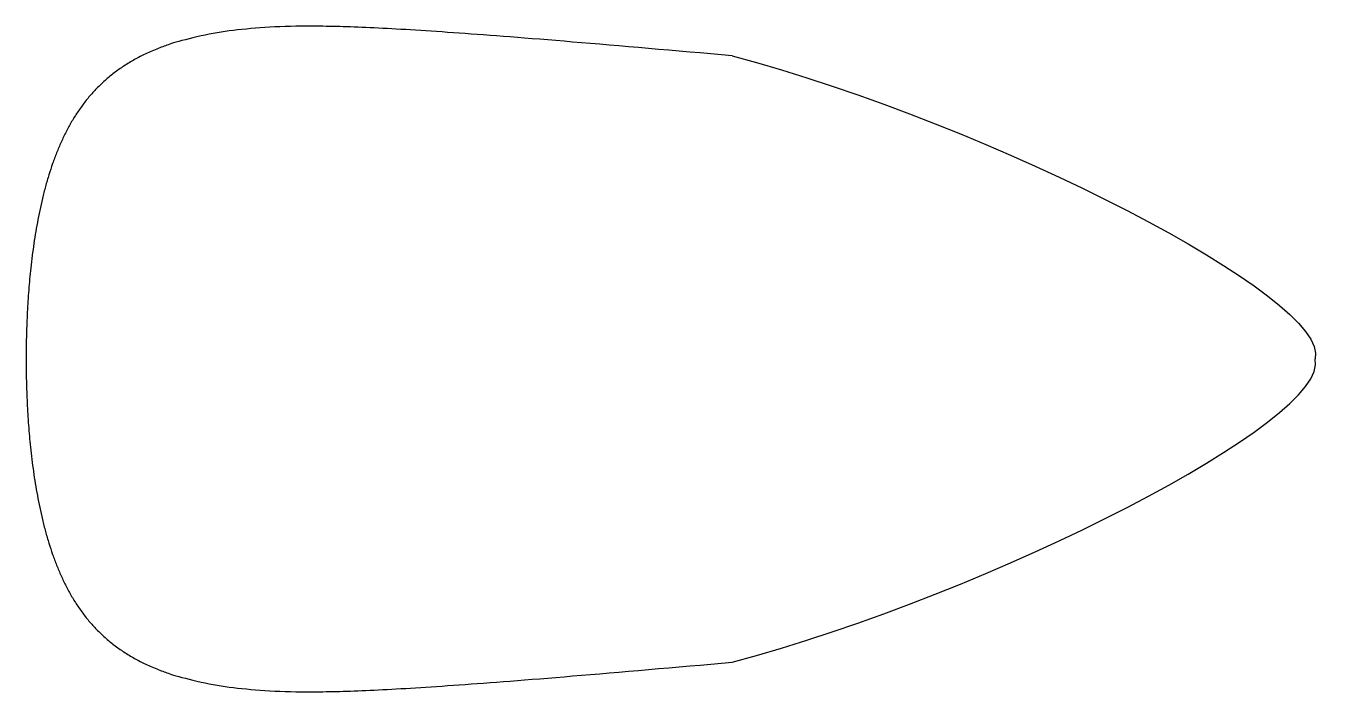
# Model space of a CAD drawing. Header units: inches. Extents: x -0.0372 to 0.0316, y -0.0176 to 0.0176.
import ezdxf

# ---------------------------------------------------------------- set-up
doc = ezdxf.new("R2010")
doc.units = ezdxf.units.IN
doc.header["$MEASUREMENT"] = 0

msp = doc.modelspace()

# ---------------------------------------------------------------- linework, layer by layer
for points, degree in [([(0, 0.016), (-0.017, 0.0175), (-0.025472, 0.018), (-0.033944, 0.01675), (-0.036944, 0.00825), (-0.037444, 0), (-0.036944, -0.00825), (-0.033944, -0.01675), (-0.025472, -0.018), (-0.017, -0.0175), (0, -0.016)], 4), ([(0, 0.016), (0.013694, 0.012364), (0.031637, 0.003187), (0.03075, 0)], 3), ([(0, -0.016), (0.013694, -0.012364), (0.031637, -0.003187), (0.03075, 0)], 3)]:
    msp.add_open_spline(points, degree=degree)

doc.saveas('drawing.dxf')
